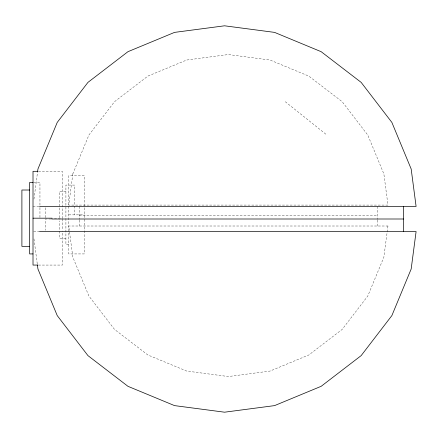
<?xml version="1.0" encoding="UTF-8"?>
<svg xmlns="http://www.w3.org/2000/svg" width="438" height="438" viewBox="0 0 438 438"><rect width="100%" height="100%" fill="white"/><g stroke="black" fill="none" stroke-linecap="round" stroke-linejoin="round"><path stroke-width="0.33" stroke-dasharray="2.19 1.64" d="M33.978 199.087L37.586 171.674M38.478 171.307L62.393 171.307L62.393 218.184L52.828 218.184M33.638 182.443L39.951 182.443L39.951 206.944M65.908 191.39L59.464 191.39L59.464 219.591M33.009 206.446L38.883 206.446M68.722 214.866L84.266 214.866M79.185 215.545L377.507 215.545M50.983 219L45.563 219L45.563 230.235M33.66 231.554L39.535 231.554M65.908 238.343L59.464 238.343L59.464 220.944M68.722 244.65L65.908 244.65L65.908 185.082L74.509 185.082L74.509 214.866M38.478 265.067L62.393 265.067L62.393 230.985M285.269 101.704L326.934 135.046M33.978 238.913L37.323 264.322M377.507 206.391L377.507 219.465M377.507 220.122L377.507 226.008M79.185 206.391L79.185 219.465M79.185 220.122L79.185 226.008M62.393 218.858L62.393 230.317M45.563 207.765L45.563 217.681M39.951 207.607L39.951 217.527M72.834 173.875L68.722 205.083L387.964 205.083L383.858 173.875L367.772 135.046L342.188 101.704L308.845 76.113L270.016 60.033L228.346 54.547L186.676 60.033L147.847 76.113L114.504 101.704L88.914 135.046L72.834 173.875M387.964 226.008L383.858 257.216L367.772 296.044L342.188 329.387L308.845 354.972L270.016 371.057L228.346 376.543L186.676 371.057L147.847 354.972L114.504 329.387L88.914 296.044L72.834 257.216L68.722 226.008L387.964 226.008M84.266 175.802L68.722 175.802L68.722 253.93L84.266 253.93L84.266 175.802"/><path stroke-width="0.66" d="M37.586 171.674L37.942 168.997L57.241 122.399L87.945 82.388L127.956 51.684L174.548 32.385L224.557 25.804L274.56 32.385L321.153 51.684L361.164 82.388L391.868 122.399L411.173 168.997L416.1 206.446L39.535 206.446M37.794 171.307L33.009 171.307L33.009 265.067L37.794 265.067M33.009 182.443L29.625 182.443L29.625 253.925L33.009 253.925M29.625 190.015L21.9 190.015L21.9 246.359L29.625 246.359M33.009 218.184L52.144 218.184M51.662 219L403.546 219M39.535 231.554L416.1 231.554L411.173 269.003L391.868 315.601L361.164 355.612L321.153 386.316L274.56 405.615L224.557 412.196L174.548 405.615L127.956 386.316L87.945 355.612L57.241 315.601L37.942 269.003L37.411 264.99M403.546 206.446L403.546 231.554"/></g></svg>
